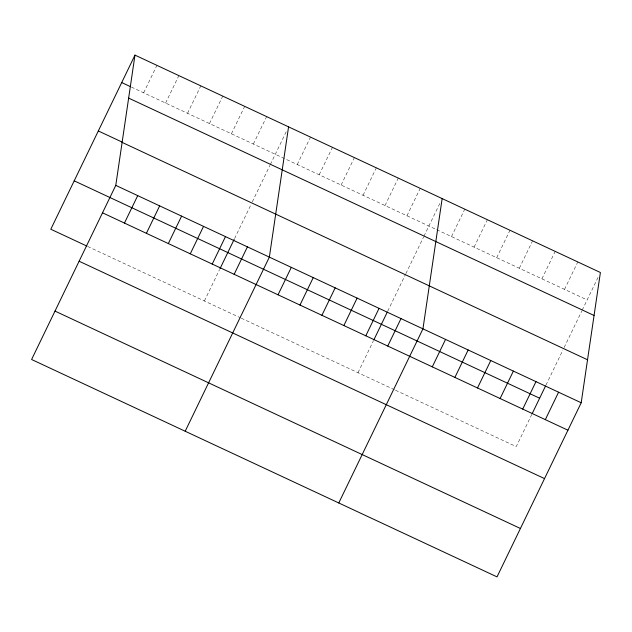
<?xml version="1.0" encoding="UTF-8"?>
<svg xmlns="http://www.w3.org/2000/svg" width="632" height="632" viewBox="0 0 632 632"><rect width="100%" height="100%" fill="white"/><g stroke="black" fill="none" stroke-linecap="round" stroke-linejoin="round"><path stroke-width="0.47" stroke-dasharray="3.16 2.37" d="M143.661 92.801L156.918 65.365M165.6 103.048L178.864 75.611M187.538 113.294L200.802 85.857M209.484 123.548L222.748 96.111M231.423 133.794L244.687 106.358M253.361 144.041L266.625 116.604M204.397 300.974L219.588 269.548M234.567 238.564L251.062 204.444M252.318 201.845L269.967 165.331M270.377 164.478L286.857 130.397M297.245 164.541L310.51 137.105M319.192 174.787L332.448 147.351M341.13 185.034L354.394 157.597M363.068 195.28L376.332 167.843M385.014 205.526L398.279 178.098M406.953 215.781L420.217 188.344M357.988 372.706L373.583 340.435M387.732 311.181L405.491 274.43M405.902 273.585L423.558 237.063M423.969 236.218L440.014 203.014M451.501 236.581L464.765 209.153M474.103 247.144L487.367 219.707M496.713 257.706L509.977 230.269M519.322 268.26L532.578 240.824M541.924 278.823L555.188 251.386M564.534 289.377L577.79 261.94M531.828 414.347L516.226 446.619L395.371 390.173M545.969 385.093L562.891 350.089M564.147 347.489L581.803 310.976M582.214 310.13L598.686 276.042M131.369 87.058L435.851 229.274M436.72 229.685L587.136 299.939M87.666 246.448L240.381 317.778M241.258 318.188L394.502 389.762"/><path stroke-width="0.95" d="M288.571 126.85L269.358 257.121L185.192 431.237M442.155 198.59L422.95 328.853L338.776 502.969M115.775 185.381L134.979 55.118L600.4 272.503L581.195 402.766L497.021 576.882L31.6 359.497L115.775 185.381L581.195 402.766M134.979 55.118L50.805 229.234L86.789 246.038M124.449 223.064L137.713 195.628M146.395 233.311L159.651 205.874M168.333 243.557L181.597 216.128M190.272 253.811L203.536 226.375M212.218 264.058L225.482 236.621M219.999 268.703L234.14 239.441M234.156 274.304L247.42 246.867M278.041 294.804L291.305 267.368M299.979 305.051L313.243 277.614M321.917 315.297L335.181 287.86M343.863 325.543L357.127 298.107M365.802 335.797L379.066 308.361M373.994 339.589L387.305 312.058M387.748 346.044L401.004 318.607M432.296 366.852L445.552 339.416M454.898 377.407L468.162 349.97M477.508 387.969L490.764 360.532M500.109 398.523L513.374 371.087M522.719 409.086L535.976 381.649M532.239 413.502L545.55 385.962M545.321 419.64L558.585 392.203M121.715 82.555L130.492 86.655M128.644 98.102L594.064 315.487M98.316 130.958L122.016 142.026M122.11 142.39L587.531 359.782M74.205 180.831L539.625 398.215M102.51 212.818L567.931 430.202M79.111 261.221L544.531 478.606M55 311.094L520.42 528.478"/></g></svg>
